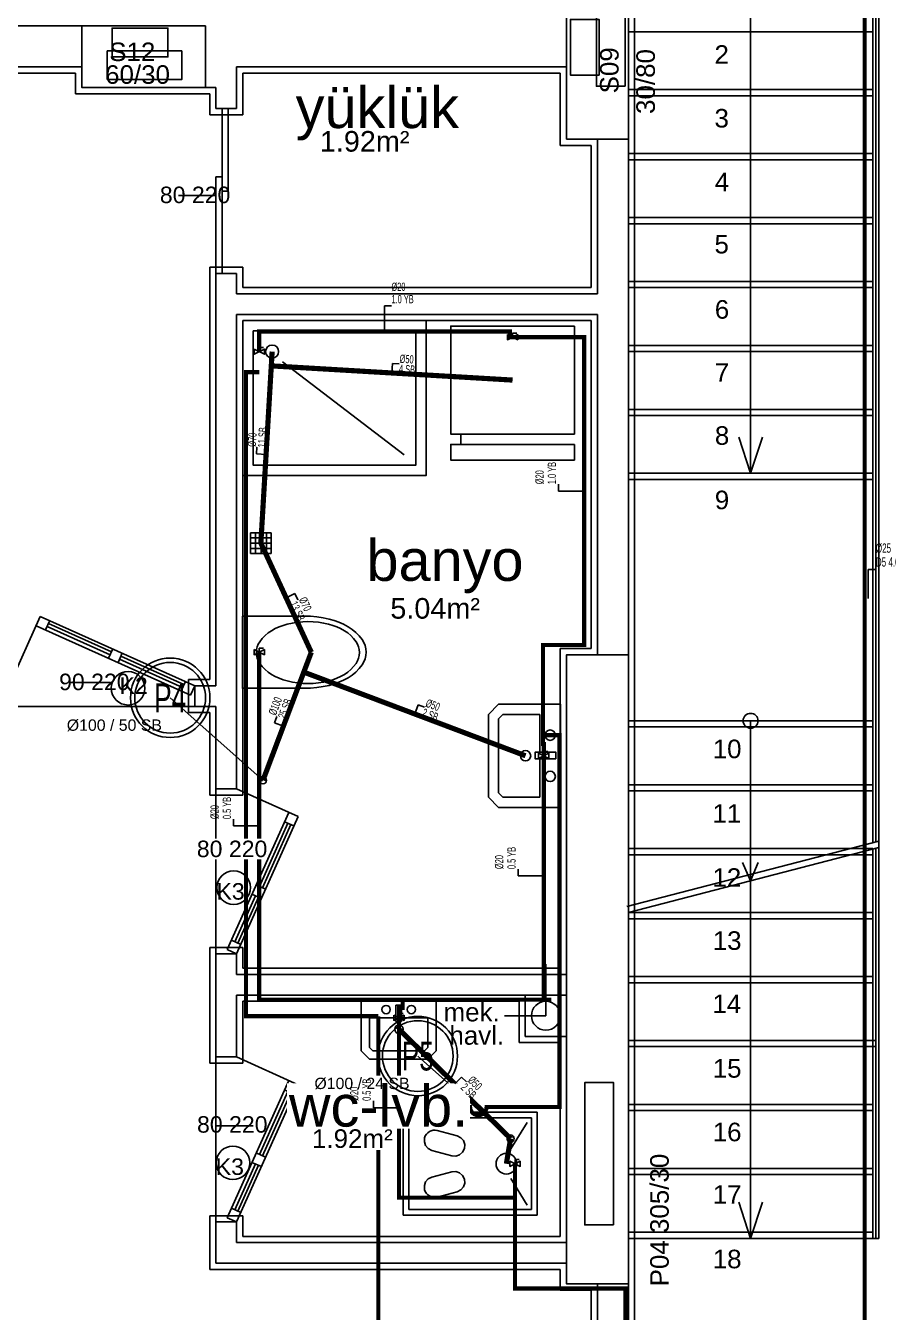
# Model space of a CAD drawing. Header units: centimetres. Extents: x -13133 to 30552, y -2 to 4552.
# Drawn here: x 10798 to 11216, y 1120 to 1744 of the extents above; entities that cross this region are included whole.
import ezdxf
from ezdxf.enums import TextEntityAlignment as Align

# ---------------------------------------------------------------- set-up
doc = ezdxf.new("R2010")
doc.units = ezdxf.units.CM
for name, pattern in [('BASMA HATTI', [31, 25, -6]), ('DASHED', [18, 12, -6]), ('PISSU HATTI', [26, 20, -6])]:
    doc.linetypes.add(name, pattern=pattern)
for name, color, linetype in [('MTY-PISSU-CAP', 211, 'CONTINUOUS'), ('MTY-PISSU-KOLON', 211, 'DASHED'), ('MTY-TEMIZSU-CAP', 101, 'CONTINUOUS'), ('MTY-VANA', 1, 'CONTINUOUS'), ('MTY-YUK-BIRIMI', 7, 'CONTINUOUS'), ('ROTAS-MIMARI', 8, 'CONTINUOUS'), ('ROTAS-MIMARI-KOLON', 8, 'CONTINUOUS'), ('ROTAS-MIMARI-YAZI', 8, 'CONTINUOUS'), ('ROTAS-PISSU-BORU-TAVANDAN', 6, 'PISSU HATTI'), ('ROTAS-PISSU-CAP', 211, 'CONTINUOUS'), ('ROTAS-PISSU-KOLONNO', 211, 'CONTINUOUS'), ('ROTAS-SICAKSU-BORU', 1, 'BASMA HATTI'), ('ROTAS-SOGUKSU-BORU', 5, 'CONTINUOUS'), ('ROTAS-TEFRIS', 15, 'CONTINUOUS')]:
    doc.layers.add(name, color=color, linetype=linetype)
doc.styles.add('ANOTATIVO', font='arial.ttf')
doc.styles.add('MTY_CAP', font='wturkce.SHX', dxfattribs={"width": 0.65, "height": 20})
doc.styles.add('MTYCAPLT', font='arial.ttf', dxfattribs={"width": 0.65, "height": 1})
doc.styles.add('ROTAS', font='arial.ttf')

# ---------------------------------------------------------------- blocks, each defined once
blk = doc.blocks.new('MTY-PIS SU CAP SB')
at = {"layer": 'MTY-PISSU-CAP'}
for p, q in [((0.83, 1.17), (0, 1.17)), ((0, 1.17), (0, 0))]:
    blk.add_line(p, q, dxfattribs=at)
at = {"layer": 'MTY-PISSU-CAP', "style": 'MTY_CAP', "width": 0.65}
blk.add_attdef('PSCP_001', (0.83, 1.29), '', height=1, dxfattribs=at)
at = {"layer": 'MTY-YUK-BIRIMI', "color": 211, "style": 'MTY_CAP', "width": 0.65}
blk.add_attdef('PS_001', (0.83, 0.07), '', height=1, dxfattribs=at)
blk = doc.blocks.new('MTY-PIS SU KOLON')
at = {"layer": 'MTY-PISSU-KOLON', "linetype": 'Continuous', "lineweight": -3}
blk.add_hatch(color=256, dxfattribs=at).paths.add_polyline_path([(-2.7, -0.1, 0.848135), (0, -0.1, -0.848135), (2.7, -0.1, 0.414214), (0, 2.6, 0.414214)])
blk.add_circle((0, 0), 3.5, dxfattribs=at)
blk = doc.blocks.new('MTY-KOLON NO PIS SU')
at = {"color": 6, "linetype": 'Continuous', "ltscale": 100}
blk.add_circle((0, 0), 27.5, dxfattribs=at)
at = {"color": 7, "linetype": 'Continuous', "ltscale": 100}
blk.add_circle((0, 0), 24.5, dxfattribs=at)
at = {"style": 'ANOTATIVO', "width": 0.65}
blk.add_attdef('K', text='', height=20, dxfattribs=at).set_placement((0, 0), align=Align.MIDDLE_CENTER)
blk = doc.blocks.new('MTY-KURESEL VANA')
at = {"layer": 'MTY-VANA'}
for p, q in [((0, 0), (0, 8)), ((0, 8), (8, 8))]:
    blk.add_line(p, q, dxfattribs=at)
blk.add_lwpolyline([(-10, 5), (-10, -5), (10, 5), (10, -5), (-10, 5)], dxfattribs=at)
at = {"layer": 'MTY-VANA', "style": 'MTYCAPLT', "width": 0.65}
blk.add_attdef('CAP', text='', height=10, dxfattribs=at).set_placement((-1.1, 0), align=Align.CENTER)
blk = doc.blocks.new('MTY-TEMIZ SU CAP MB')
at = {"layer": 'MTY-TEMIZSU-CAP'}
for p, q in [((0.83, 3.1), (0, 3.1)), ((0, 3.1), (0, 0))]:
    blk.add_line(p, q, dxfattribs=at)
at = {"layer": 'MTY-TEMIZSU-CAP', "style": 'MTY_CAP', "width": 0.65}
for tag, p in [('SOCP_001', (0.83, 4.92)), ('SCCP_001', (0.83, 1.92))]:
    blk.add_attdef(tag, p, '', height=1, dxfattribs=at)
at = {"layer": 'MTY-YUK-BIRIMI', "color": 101, "style": 'MTY_CAP', "width": 0.65}
for tag, p in [('SO_001', (0.83, 3.42)), ('SC_001', (0.83, 0.42))]:
    blk.add_attdef(tag, p, '', height=1, dxfattribs=at)

msp = doc.modelspace()

# ---------------------------------------------------------------- linework, layer by layer
at = {"layer": 'ROTAS-MIMARI'}
for p, q in [((11149.66, 1774.24), (11149.66, 1527.24)), ((11208.91, 1774.24), (11208.91, 1348.07)), ((11210.41, 1774.24), (11210.41, 1348.46)), ((11211.91, 1774.24), (11211.91, 1345.75)), ((11093.41, 1689.24), (11093.41, 1769.24)), ((10680.41, 1744.24), (10825.41, 1744.24)), ((11090.41, 1741.24), (11208.91, 1741.24)), ((10430.41, 1724.24), (10825.41, 1724.24)), ((10900.41, 1724.24), (11060.41, 1724.24)), ((10900.41, 1724.24), (10900.41, 1704.1)), ((10433.41, 1721.24), (10822.41, 1721.24)), ((10822.41, 1721.24), (10822.41, 1711.24)), ((10903.41, 1721.24), (11057.41, 1721.24)), ((10903.41, 1721.24), (10903.41, 1701.1)), ((11057.41, 1721.24), (11057.41, 1686.24)), ((10822.41, 1711.24), (10878.41, 1711.24)), ((10878.41, 1711.24), (10887.41, 1711.24)), ((10885.41, 1714.24), (10890.41, 1714.24)), ((10887.41, 1701.1), (10887.41, 1711.24)), ((10890.41, 1714.24), (10890.41, 1704.1)), ((11090.41, 1713.24), (11208.91, 1713.24)), ((11090.41, 1710.24), (11208.91, 1710.24)), ((10900.41, 1704.1), (10890.41, 1704.1)), ((10893.41, 1663.95), (10893.41, 1703.95)), ((10896.41, 1703.95), (10896.41, 1663.95)), ((10903.41, 1701.1), (10887.41, 1701.1)), ((11057.41, 1686.24), (11072.41, 1686.24)), ((11072.41, 1686.24), (11072.41, 1617.24)), ((11075.41, 1689.24), (11075.41, 1614.24)), ((11090.41, 1689.24), (11090.41, 1439.24)), ((11093.41, 1474.24), (11093.41, 1689.24)), ((11090.41, 1682.24), (11208.91, 1682.24)), ((11090.41, 1679.24), (11208.91, 1679.24)), ((10890.41, 1624.1), (10890.41, 1670.92)), ((10890.41, 1670.92), (10893.41, 1670.92)), ((10893.41, 1670.92), (10893.41, 1624.1)), ((10890.41, 1661.94), (10872.3, 1661.94)), ((10896.41, 1663.95), (10893.41, 1663.95)), ((11090.41, 1651.24), (11208.91, 1651.24)), ((11090.41, 1648.24), (11208.91, 1648.24)), ((10887.41, 1427.24), (10887.41, 1627.1)), ((10887.41, 1627.1), (10903.41, 1627.1)), ((10890.41, 1624.1), (10890.41, 1424.24)), ((10900.41, 1624.1), (10890.41, 1624.1)), ((10893.41, 1624.1), (10890.41, 1624.1)), ((10900.41, 1624.1), (10900.41, 1614.24)), ((10903.41, 1627.1), (10903.41, 1617.24)), ((10903.41, 1617.24), (11072.41, 1617.24)), ((11090.41, 1620.24), (11208.91, 1620.24)), ((11090.41, 1617.24), (11208.91, 1617.24)), ((11075.41, 1614.24), (10900.41, 1614.24)), ((11075.41, 1604.24), (10900.41, 1604.24)), ((10900.41, 1604.24), (10900.41, 1374.24)), ((11075.41, 1604.24), (11075.41, 1439.24)), ((11072.41, 1601.24), (10903.41, 1601.24)), ((10903.41, 1601.24), (10903.41, 1371.24)), ((10992.41, 1531.24), (10992.41, 1601.24)), ((11072.41, 1601.24), (11072.41, 1442.24)), ((11090.41, 1589.24), (11208.91, 1589.24)), ((11090.41, 1586.24), (11208.91, 1586.24)), ((11090.41, 1558.24), (11208.91, 1558.24)), ((11090.41, 1555.24), (11208.91, 1555.24)), ((11149.66, 1527.24), (11143.93, 1544.76)), ((11149.66, 1527.24), (11155.39, 1544.76)), ((11090.41, 1527.24), (11208.91, 1527.24)), ((11090.41, 1524.24), (11208.91, 1524.24)), ((10917.21, 1498.38), (10907.21, 1498.38)), ((10907.21, 1498.38), (10907.21, 1488.38)), ((10909.68, 1498.38), (10909.68, 1488.38)), ((10912.3, 1498.38), (10912.3, 1488.38)), ((10914.91, 1498.38), (10914.91, 1488.38)), ((10917.21, 1488.38), (10917.21, 1498.38)), ((10907.21, 1495.91), (10917.21, 1495.91)), ((10907.21, 1493.38), (10917.21, 1493.38)), ((10907.21, 1490.85), (10917.21, 1490.85)), ((10907.21, 1488.38), (10917.21, 1488.38)), ((11093.41, 1414.24), (11093.41, 1474.24)), ((10790.16, 1424.24), (10805.28, 1457.88)), ((10880.16, 1424.24), (10805.28, 1457.88)), ((10807.79, 1451.27), (10809.84, 1455.83)), ((10839.78, 1440.6), (10809.18, 1454.35)), ((10933.29, 1457.98), (10903.36, 1457.98)), ((10903.36, 1457.98), (10903.36, 1422.94)), ((10878.12, 1419.68), (10803.23, 1453.32)), ((10839.13, 1439.16), (10808.53, 1452.91)), ((10840.44, 1442.08), (10838.39, 1437.52)), ((11057.41, 1442.24), (11057.41, 1287.24)), ((11072.41, 1442.24), (11057.41, 1442.24)), ((10845, 1440.03), (10842.95, 1435.47)), ((10874.29, 1423.36), (10843.69, 1437.11)), ((10874.94, 1424.8), (10844.34, 1438.55)), ((10819.91, 1425.87), (10839.24, 1425.87)), ((10875.6, 1426.29), (10873.55, 1421.72)), ((10887.41, 1427.24), (10877.16, 1427.24)), ((10877.16, 1427.24), (10877.16, 1411.24)), ((10880.16, 1424.24), (10878.12, 1419.68)), ((10880.16, 1424.24), (10890.41, 1424.24)), ((10880.16, 1414.24), (10880.16, 1424.24)), ((10933.29, 1422.98), (10903.4, 1422.98)), ((10880.16, 1414.24), (10790.16, 1414.24)), ((10877.16, 1411.24), (10887.41, 1411.24)), ((10880.16, 1414.24), (10890.41, 1414.24)), ((10887.41, 1371.24), (10887.41, 1411.24)), ((10890.41, 1414.24), (10890.41, 1374.24)), ((11093.41, 1189.24), (11093.41, 1414.24)), ((11090.41, 1407.24), (11208.91, 1407.24)), ((11090.41, 1404.24), (11208.91, 1404.24)), ((11149.66, 1407.24), (11149.66, 1329.6)), ((10900.41, 1374.24), (10890.41, 1374.24)), ((10890.41, 1294.24), (10890.41, 1374.24)), ((10900.41, 1374.24), (10930.32, 1360.8)), ((11090.41, 1376.24), (11208.91, 1376.24)), ((11090.41, 1373.24), (11208.91, 1373.24)), ((10903.41, 1371.24), (10887.41, 1371.24)), ((10895.85, 1296.29), (10925.76, 1362.85)), ((10900.41, 1294.24), (10930.32, 1360.8)), ((10911.6, 1326.95), (10925.35, 1357.55)), ((10913.04, 1326.3), (10926.79, 1356.9)), ((10923.71, 1358.29), (10928.27, 1356.24)), ((11089.66, 1317.14), (11211.91, 1348.85)), ((10908.52, 1345.49), (10890.41, 1345.49)), ((11090.41, 1314.24), (11211.91, 1345.75)), ((11090.41, 1345.24), (11208.91, 1345.24)), ((11090.41, 1342.24), (11208.91, 1342.24)), ((11208.91, 1345.24), (11208.91, 1156.24)), ((11210.41, 1345.36), (11210.41, 1156.24)), ((11211.91, 1345.75), (11211.91, 1156.24)), ((11149.66, 1329.6), (11145.8, 1338.51)), ((11149.66, 1329.6), (11153.31, 1338.57)), ((11149.66, 1329.6), (11149.66, 1156.24)), ((10912.47, 1321.08), (10907.91, 1323.13)), ((10914.52, 1325.64), (10909.96, 1327.69)), ((10899.54, 1300.11), (10909.55, 1322.39)), ((10900.98, 1299.46), (10910.99, 1321.74)), ((11090.41, 1314.24), (11208.91, 1314.24)), ((11090.41, 1311.24), (11208.91, 1311.24)), ((10902.46, 1298.8), (10897.9, 1300.85)), ((10887.41, 1241.24), (10887.41, 1297.24)), ((10887.41, 1297.24), (10903.41, 1297.24)), ((10890.41, 1294.24), (10890.41, 1244.24)), ((10900.41, 1294.24), (10890.41, 1294.24)), ((10900.41, 1294.24), (10895.85, 1296.29)), ((10900.41, 1294.24), (10900.41, 1284.24)), ((10903.41, 1297.24), (10903.41, 1287.24)), ((10903.41, 1287.24), (11057.41, 1287.24)), ((11050.41, 1264.24), (11050.41, 1289.24)), ((11060.41, 1284.24), (10900.41, 1284.24)), ((11090.41, 1283.24), (11208.91, 1283.24)), ((11090.41, 1280.24), (11208.91, 1280.24)), ((11060.41, 1274.24), (10900.41, 1274.24)), ((10900.41, 1274.24), (10900.41, 1244.24)), ((11040.41, 1274.24), (11060.41, 1274.24)), ((11040.41, 1254.24), (11040.41, 1274.24)), ((11060.41, 1274.24), (11060.41, 1254.24)), ((11037.41, 1271.24), (10903.41, 1271.24)), ((10903.41, 1271.24), (10903.41, 1241.24)), ((10960.92, 1271.24), (10997.19, 1271.24)), ((10960.92, 1247.24), (10960.92, 1271.24)), ((10977.72, 1261.41), (10977.72, 1269.41)), ((10977.72, 1269.41), (10980.39, 1269.41)), ((10980.39, 1269.41), (10980.39, 1261.41)), ((10997.19, 1271.24), (10997.19, 1247.24)), ((11037.41, 1271.24), (11037.41, 1251.24)), ((10977.72, 1263.24), (10964.92, 1263.24)), ((10964.92, 1248.89), (10964.92, 1263.24)), ((10980.39, 1261.41), (10977.72, 1261.41)), ((10993.19, 1263.24), (10980.39, 1263.24)), ((10993.19, 1263.24), (10993.19, 1248.89)), ((11030.41, 1264.24), (11050.41, 1264.24)), ((11060.41, 1254.24), (11040.41, 1254.24)), ((10966.58, 1247.24), (10964.92, 1248.89)), ((10993.19, 1248.89), (10991.53, 1247.24)), ((11057.41, 1251.24), (11037.41, 1251.24)), ((11057.41, 1251.24), (11057.41, 1212.24)), ((11090.41, 1252.24), (11210.41, 1252.24)), ((11090.41, 1249.24), (11210.41, 1249.24)), ((10900.41, 1244.24), (10890.41, 1244.24)), ((10890.41, 1164.24), (10890.41, 1244.24)), ((10900.41, 1244.24), (10930.32, 1230.8)), ((10964.92, 1243.24), (10960.92, 1247.24)), ((10993.19, 1243.24), (10964.92, 1243.24)), ((10991.53, 1247.24), (10966.58, 1247.24)), ((10997.19, 1247.24), (10993.19, 1243.24)), ((10903.41, 1241.24), (10887.41, 1241.24)), ((10895.85, 1166.29), (10925.76, 1232.85)), ((10900.41, 1164.24), (10930.32, 1230.8)), ((10911.6, 1196.95), (10925.35, 1227.55)), ((10913.04, 1196.3), (10926.79, 1226.9)), ((10923.71, 1228.29), (10928.27, 1226.24)), ((10981.26, 1217.46), (10981.26, 1167.46)), ((11046.26, 1217.46), (10981.26, 1217.46)), ((11046.26, 1167.46), (11046.26, 1217.46)), ((11090.41, 1221.24), (11208.91, 1221.24)), ((11090.41, 1218.24), (11208.91, 1218.24)), ((10908.54, 1210.86), (10890.43, 1210.86)), ((10984.04, 1214.68), (10984.04, 1170.24)), ((11043.48, 1214.68), (10984.04, 1214.68)), ((11041.26, 1212.46), (11033.49, 1199.71)), ((11043.48, 1170.24), (11043.48, 1214.68)), ((11057.41, 1212.24), (11057.41, 1157.26)), ((11007.38, 1205.99), (10997.72, 1208.58)), ((10914.52, 1195.64), (10909.96, 1197.69)), ((10995.14, 1198.92), (11004.8, 1196.34)), ((10899.54, 1170.11), (10909.55, 1192.39)), ((10900.98, 1169.46), (10910.99, 1191.74)), ((10912.47, 1191.08), (10907.91, 1193.13)), ((10995.14, 1185.99), (11004.8, 1188.58)), ((11041.26, 1172.46), (11033.49, 1185.28)), ((11090.41, 1190.24), (11208.91, 1190.24)), ((11090.41, 1187.24), (11208.91, 1187.24)), ((11093.41, 1134.24), (11093.41, 1189.24)), ((11007.38, 1178.92), (10997.72, 1176.34)), ((11149.66, 1156.24), (11143.93, 1173.76)), ((11149.66, 1156.24), (11155.39, 1173.76)), ((10887.41, 1141.24), (10887.41, 1167.24)), ((10887.41, 1167.24), (10903.41, 1167.24)), ((10902.46, 1168.8), (10897.9, 1170.85)), ((10903.41, 1167.24), (10903.41, 1157.24)), ((10981.26, 1167.46), (11046.26, 1167.46)), ((10984.04, 1170.24), (11043.48, 1170.24)), ((10890.41, 1164.24), (10890.41, 1144.24)), ((10900.41, 1164.24), (10890.41, 1164.24)), ((10900.41, 1164.24), (10895.85, 1166.29)), ((10900.41, 1164.24), (10900.41, 1154.24)), ((11060.41, 1154.26), (10900.41, 1154.26)), ((10903.41, 1157.26), (11057.41, 1157.26)), ((11090.41, 1159.24), (11208.91, 1159.24)), ((11090.41, 1156.24), (11210.41, 1156.24)), ((11208.91, 1156.24), (11211.91, 1156.24)), ((11060.41, 1144.26), (10890.41, 1144.26)), ((11057.41, 1141.26), (10887.41, 1141.26)), ((11057.41, 1141.26), (11057.41, 1131.24)), ((11057.41, 1131.24), (11072.41, 1131.24)), ((11072.41, 1131.24), (11072.41, 1101.24)), ((11075.41, 1134.24), (11075.41, 1104.24)), ((11090.41, 1134.24), (11090.41, 1104.24)), ((11093.41, 1101.24), (11093.41, 1134.24))]:
    msp.add_line(p, q, dxfattribs=at)
for points in [[(11060.41, 1689.24), (11060.41, 1769.24)], [(11090.41, 1769.24), (11090.41, 1689.24)], [(10825.41, 1714.24), (10825.41, 1744.24)], [(10825.41, 1744.24), (10885.41, 1744.24)], [(10885.41, 1744.24), (10885.41, 1714.24)], [(10885.41, 1714.24), (10825.41, 1714.24)], [(11090.41, 1689.24), (11060.41, 1689.24)], [(10903.41, 1601.24), (10992.41, 1601.24), (10992.41, 1526.24), (10903.41, 1526.24), (10903.41, 1601.24)], [(11064.25, 1598.61), (11004.25, 1598.61), (11004.25, 1546.26), (11064.25, 1546.26), (11064.25, 1598.61)], [(10908.41, 1596.24), (10987.41, 1596.24), (10987.41, 1531.24), (10908.41, 1531.24), (10908.41, 1596.24)], [(10981.68, 1536.24), (10922.68, 1581.24)], [(11064.25, 1541.26), (11004.25, 1541.26), (11004.25, 1533.61), (11064.25, 1533.61), (11064.25, 1541.26)], [(11009.25, 1546.26), (11009.25, 1541.26)], [(10925.03, 1454.09), (10923.03, 1453.51), (10921.08, 1452.79), (10919.19, 1451.92), (10917.37, 1450.92)], [(10935.05, 1455.31), (10932.52, 1455.24), (10930, 1455.01), (10927.5, 1454.62), (10925.03, 1454.09)], [(10945.33, 1456.54), (10942.35, 1457.17), (10939.35, 1457.62), (10936.33, 1457.89), (10933.29, 1457.98)], [(10945.06, 1454.09), (10942.59, 1454.62), (10940.09, 1455.01), (10937.58, 1455.24), (10935.05, 1455.31)], [(10952.72, 1450.92), (10950.9, 1451.92), (10949.01, 1452.79), (10947.06, 1453.51), (10945.06, 1454.09)], [(10954.5, 1452.85), (10952.31, 1454.02), (10950.05, 1455.03), (10947.72, 1455.87), (10945.33, 1456.54)], [(10917.37, 1450.92), (10915.74, 1449.82), (10914.25, 1448.56), (10912.89, 1447.15), (10911.69, 1445.59)], [(10958.4, 1445.59), (10957.2, 1447.15), (10955.85, 1448.56), (10954.35, 1449.82), (10952.72, 1450.92)], [(10961.33, 1446.6), (10959.88, 1448.43), (10958.25, 1450.09), (10956.45, 1451.57), (10954.5, 1452.85)], [(10911.69, 1445.59), (10910.98, 1444.38), (10910.47, 1443.08), (10910.15, 1441.72), (10910.05, 1440.31)], [(10960.05, 1440.31), (10959.94, 1441.72), (10959.63, 1443.08), (10959.11, 1444.38), (10958.4, 1445.59)], [(10963.29, 1440.48), (10963.16, 1442.11), (10962.79, 1443.69), (10962.18, 1445.2), (10961.33, 1446.6)], [(10910.05, 1440.31), (10910.15, 1438.91), (10910.47, 1437.55), (10910.98, 1436.25), (10911.69, 1435.03)], [(10911.69, 1435.03), (10912.89, 1433.48), (10914.25, 1432.07), (10915.74, 1430.8), (10917.37, 1429.71)], [(10952.72, 1429.71), (10954.35, 1430.8), (10955.85, 1432.07), (10957.2, 1433.48), (10958.4, 1435.03)], [(10958.4, 1435.03), (10959.11, 1436.25), (10959.63, 1437.55), (10959.94, 1438.91), (10960.05, 1440.31)], [(10961.33, 1434.35), (10962.18, 1435.76), (10962.79, 1437.26), (10963.16, 1438.85), (10963.29, 1440.48)], [(11090.41, 1439.24), (11060.41, 1439.24)], [(11060.41, 1134.24), (11060.41, 1439.24)], [(11090.41, 1134.24), (11090.41, 1439.24)], [(10917.37, 1429.71), (10919.19, 1428.7), (10921.08, 1427.84), (10923.03, 1427.12), (10925.03, 1426.54)], [(10945.06, 1426.54), (10947.06, 1427.12), (10949.01, 1427.84), (10950.9, 1428.7), (10952.72, 1429.71)], [(10954.5, 1428.1), (10956.45, 1429.39), (10958.25, 1430.86), (10959.88, 1432.52), (10961.33, 1434.35)], [(10925.03, 1426.54), (10927.5, 1426), (10930, 1425.62), (10932.52, 1425.39), (10935.05, 1425.31)], [(10933.29, 1422.98), (10936.33, 1423.07), (10939.35, 1423.34), (10942.35, 1423.79), (10945.33, 1424.41)], [(10935.05, 1425.31), (10937.58, 1425.39), (10940.09, 1425.62), (10942.59, 1426), (10945.06, 1426.54)], [(10945.33, 1424.41), (10947.72, 1425.08), (10950.05, 1425.92), (10952.31, 1426.93), (10954.5, 1428.1)], [(11057.51, 1415.27), (11057.51, 1365.27), (11027.51, 1365.27), (11022.51, 1370.27), (11022.51, 1410.27), (11027.51, 1415.27), (11057.51, 1415.27)], [(11047.51, 1370.27), (11029.58, 1370.27), (11027.51, 1372.35), (11027.51, 1408.2), (11029.58, 1410.27), (11047.51, 1410.27)], [(11047.51, 1392.08), (11047.51, 1410.27)], [(11055.22, 1388.73), (11045.22, 1388.73), (11045.22, 1392.08), (11055.22, 1392.08), (11055.22, 1388.73)], [(11047.51, 1370.27), (11047.51, 1388.73)], [(10991.6, 1205.05), (10991.48, 1203.07), (10992.1, 1201.25), (10993.36, 1199.81), (10995.14, 1198.92)], [(10997.72, 1208.58), (10996.75, 1208.74), (10995.78, 1208.71), (10994.83, 1208.49), (10993.93, 1208.08), (10993.13, 1207.51), (10992.46, 1206.8), (10991.95, 1205.97), (10991.6, 1205.05)], [(11004.8, 1196.34), (11006.78, 1196.21), (11008.59, 1196.83), (11010.04, 1198.09), (11010.92, 1199.87), (11011.04, 1201.85), (11010.42, 1203.67), (11009.16, 1205.11), (11007.38, 1205.99)], [(10995.14, 1185.99), (10993.36, 1185.11), (10992.1, 1183.67), (10991.48, 1181.85), (10991.6, 1179.87)], [(11007.38, 1178.92), (11009.16, 1179.81), (11010.42, 1181.25), (11011.04, 1183.07), (11010.92, 1185.05), (11010.04, 1186.83), (11008.59, 1188.08), (11006.78, 1188.71), (11004.8, 1188.58)], [(10991.6, 1179.87), (10991.95, 1178.95), (10992.46, 1178.12), (10993.13, 1177.41), (10993.93, 1176.83), (10994.83, 1176.43), (10995.78, 1176.21), (10996.75, 1176.18), (10997.72, 1176.34)], [(11090.41, 1134.24), (11060.41, 1134.24)]]:
    msp.add_lwpolyline(points, dxfattribs=at)
for centre, radius in [((10917.68, 1586.24), 3.16), ((10847.84, 1423.03), 8.14), ((11149.66, 1407.24), 3.6), ((11052.51, 1400.27), 2.52), ((11040.55, 1390.27), 2.52), ((11052.51, 1380.27), 2.52), ((10899.01, 1326.36), 8.14), ((10972.92, 1267.24), 2.02), ((10985.19, 1267.24), 2.02), ((11050.41, 1264.24), 7), ((10979.16, 1257.67), 2.02), ((10898.67, 1192.9), 8.14), ((11031.26, 1192.46), 5)]:
    msp.add_circle(centre, radius, dxfattribs=at)
at = {"layer": 'ROTAS-MIMARI-KOLON'}
for points in [[(11090.41, 1769.24), (11060.41, 1769.24), (11060.41, 1689.24), (11090.41, 1689.24), (11090.41, 1769.24)], [(11076.23, 1720.27), (11076.23, 1747.3), (11062.27, 1747.3), (11062.27, 1720.27), (11076.23, 1720.27)], [(11088.89, 1714.86), (11088.89, 1750.98), (11074.92, 1750.98), (11074.92, 1714.86), (11088.89, 1714.86)], [(10885.41, 1744.24), (10825.41, 1744.24), (10825.41, 1714.24), (10885.41, 1714.24), (10885.41, 1744.24)], [(10840.11, 1729.11), (10867.13, 1729.11), (10867.13, 1743.07), (10840.11, 1743.07), (10840.11, 1729.11)], [(10837.71, 1718.09), (10873.83, 1718.09), (10873.83, 1732.06), (10837.71, 1732.06), (10837.71, 1718.09)], [(11090.41, 1439.24), (11060.41, 1439.24), (11060.41, 1134.24), (11090.41, 1134.24), (11090.41, 1439.24)], [(11083.22, 1162.84), (11083.22, 1231.81), (11069.25, 1231.81), (11069.25, 1162.84), (11083.22, 1162.84)]]:
    msp.add_lwpolyline(points, dxfattribs=at)
at = {"layer": 'ROTAS-PISSU-BORU-TAVANDAN', "const_width": 2.5}
for points in [[(10917.68, 1586.24), (10917.27, 1579.32)], [(10917.27, 1579.32), (10912.21, 1493.38)], [(11034.25, 1572.43), (10917.27, 1579.32)], [(10912.21, 1493.38), (10936.67, 1440.48)], [(10936.67, 1440.48), (10933.03, 1430.84)], [(10933.03, 1430.84), (10913.24, 1378.39)], [(11040.55, 1390.27), (10933.03, 1430.84)], [(10979.16, 1257.67), (11033.31, 1204.68)], [(11031.26, 1192.46), (11033.31, 1204.68)]]:
    msp.add_lwpolyline(points, dxfattribs=at)
at = {"layer": 'ROTAS-PISSU-KOLONNO'}
for p, q in [((10913.24, 1378.39), (10868.24, 1418.39)), ((11033.31, 1204.68), (10988.31, 1244.68))]:
    msp.add_line(p, q, dxfattribs=at)
at = {"layer": 'ROTAS-SICAKSU-BORU', "const_width": 2}
for points in [[(10911.41, 1576.24), (10905, 1576.24), (10905, 1264), (10969.16, 1264)], [(11049.41, 1400.27), (11057, 1400.27), (11057, 1220), (11021.65, 1220), (11021.52, 1218.96), (11021.12, 1218), (11020.48, 1217.17), (11019.65, 1216.54), (11018.69, 1216.14), (11017.65, 1216), (11016.62, 1216.14), (11015.65, 1216.54), (11014.82, 1217.17), (11014.19, 1218), (11013.79, 1218.96), (11013.65, 1220), (10983.16, 1220), (10983.03, 1218.96), (10982.63, 1218), (10981.99, 1217.17), (10981.16, 1216.54), (10980.2, 1216.14), (10979.16, 1216), (10978.13, 1216.14), (10977.16, 1216.54), (10976.33, 1217.17), (10975.7, 1218), (10975.3, 1218.96), (10975.16, 1220), (10969.16, 1220)], [(10969.16, 1263.24), (10969.16, 1264), (10969.16, 952), (11129, 952), (11129, 696), (11153, 696), (11153, 695.15), (11156.31, 695.15)]]:
    msp.add_lwpolyline(points, dxfattribs=at)
at = {"layer": 'ROTAS-SOGUKSU-BORU', "const_width": 2}
for points in [[(11207.93, 1009.24), (11207.93, 1008), (11205, 1008), (11205, 1908), (11205.36, 1908), (11205.36, 1911.95)], [(10911.41, 1586.24), (10911.41, 1596), (11033, 1596), (11033, 1593.24), (11034.25, 1593.24)], [(11034.25, 1593.24), (11069, 1593.24), (11069, 1444), (11049, 1444), (11049, 1396), (11049.41, 1396), (11049.41, 1392)], [(10911.41, 1440.48), (10911.41, 1272), (10981, 1272)], [(11049.41, 1390.27), (11049.41, 1392), (11049.41, 1272), (11053, 1272), (10981, 1272), (10981, 1268), (10979.16, 1268), (10979.16, 1263.24)], [(10979.16, 1263.24), (10979.16, 1176), (11035.48, 1176)], [(11035.48, 1192.46), (11035.48, 1132), (11089, 1132), (11089, 1044), (11105, 1044), (11105, 1042.13), (11109.96, 1042.13)]]:
    msp.add_lwpolyline(points, dxfattribs=at)

# ---------------------------------------------------------------- block references
at = {"layer": 'ROTAS-PISSU-KOLONNO'}
ref = msp.add_blockref('MTY-KOLON NO PIS SU', (10868.24, 1418.39), dxfattribs=dict(at, xscale=0.7, yscale=0.7))
ref.add_attrib('K', 'P4', dxfattribs={"height": 14, "style": 'ANOTATIVO', "width": 0.65}).set_placement((10868.24, 1418.39), align=Align.MIDDLE_CENTER)
at = {"layer": 'ROTAS-TEFRIS'}
ref = msp.add_blockref('MTY-TEMIZ SU CAP MB', (10972.21, 1596), dxfattribs=dict(at, xscale=4, yscale=4))
ref.add_attrib('SO_001', '1.0 YB', (10975.54, 1609.67), dxfattribs={"color": 101, "height": 4, "style": 'MTY_CAP', "width": 0.65})
ref.add_attrib('SOCP_001', 'Ø20', (10975.54, 1615.67), dxfattribs={"height": 4, "style": 'MTY_CAP', "width": 0.65})
for name, p, xscale, yscale in [('MTY-KURESEL VANA', (11034.25, 1593.24), 0.25, 0.25), ('MTY-KURESEL VANA', (10911.41, 1586.24), 0.25, 0.25), ('MTY-KURESEL VANA', (10911.41, 1440.48), 0.25, 0.25), ('MTY-KURESEL VANA', (11049.41, 1390.27), 0.25, 0.25), ('MTY-PIS SU KOLON', (10913.24, 1378.39), 0.5, 0.5), ('MTY-KURESEL VANA', (10979.16, 1263.24), 0.25, 0.25), ('MTY-PIS SU KOLON', (11033.31, 1204.68), 0.5, 0.5), ('MTY-KURESEL VANA', (11035.48, 1192.46), 0.25, 0.25)]:
    msp.add_blockref(name, p, dxfattribs=dict(at, xscale=xscale, yscale=yscale))
ref = msp.add_blockref('MTY-PIS SU CAP SB', (10975.76, 1575.87), dxfattribs=dict(at, xscale=4, yscale=4, rotation=-3.367263920942065))
ref.add_attrib('PSCP_001', 'Ø50', (10979.39, 1580.83), dxfattribs={"height": 4, "rotation": 356.63274, "style": 'MTY_CAP', "width": 0.65})
ref.add_attrib('PS_001', '4 SB', (10979.1, 1575.94), dxfattribs={"color": 211, "height": 4, "rotation": 356.63274, "style": 'MTY_CAP', "width": 0.65})
ref = msp.add_blockref('MTY-PIS SU CAP SB', (10914.74, 1536.35), dxfattribs=dict(at, xscale=4, yscale=4, rotation=86.63273607904428))
ref.add_attrib('PSCP_001', 'Ø70', (10909.79, 1539.98), dxfattribs={"height": 4, "rotation": 86.63274, "style": 'MTY_CAP', "width": 0.65})
ref.add_attrib('PS_001', '11 SB', (10914.68, 1539.69), dxfattribs={"color": 211, "height": 4, "rotation": 86.63274, "style": 'MTY_CAP', "width": 0.65})
ref = msp.add_blockref('MTY-TEMIZ SU CAP MB', (11069, 1518.62), dxfattribs=dict(at, xscale=4, yscale=4, rotation=90))
ref.add_attrib('SO_001', '1.0 YB', (11055.33, 1521.95), dxfattribs={"color": 101, "height": 4, "rotation": 90, "style": 'MTY_CAP', "width": 0.65})
ref.add_attrib('SOCP_001', 'Ø20', (11049.33, 1521.95), dxfattribs={"height": 4, "rotation": 90, "style": 'MTY_CAP', "width": 0.65})
ref = msp.add_blockref('MTY-TEMIZ SU CAP MB', (11206.65, 1466.59), dxfattribs=dict(at, xscale=4.5, yscale=4.5))
ref.add_attrib('SO_001', 'D5 4.0 YB', (11210.4, 1481.97), dxfattribs={"color": 101, "height": 4.5, "style": 'MTY_CAP', "width": 0.65})
ref.add_attrib('SOCP_001', 'Ø25', (11210.4, 1488.72), dxfattribs={"height": 4.5, "style": 'MTY_CAP', "width": 0.65})
ref = msp.add_blockref('MTY-PIS SU CAP SB', (10924.44, 1466.93), dxfattribs=dict(at, xscale=4, yscale=4, rotation=-65.19169890045491))
ref.add_attrib('PSCP_001', 'Ø70', (10930.52, 1466.07), dxfattribs={"height": 4, "rotation": 294.8083, "style": 'MTY_CAP', "width": 0.65})
ref.add_attrib('PS_001', '13 SB', (10926.08, 1464.01), dxfattribs={"color": 211, "height": 4, "rotation": 294.8083, "style": 'MTY_CAP', "width": 0.65})
ref = msp.add_blockref('MTY-PIS SU CAP SB', (10923.14, 1404.62), dxfattribs=dict(at, xscale=4, yscale=4, rotation=69.32721205649852))
ref.add_attrib('PSCP_001', 'Ø100', (10919.49, 1409.56), dxfattribs={"height": 4, "rotation": 69.32721, "style": 'MTY_CAP', "width": 0.65})
ref.add_attrib('PS_001', '25 SB', (10924.07, 1407.83), dxfattribs={"color": 211, "height": 4, "rotation": 69.32721, "style": 'MTY_CAP', "width": 0.65})
ref = msp.add_blockref('MTY-PIS SU CAP SB', (10986.79, 1410.56), dxfattribs=dict(at, xscale=4, yscale=4, rotation=-20.672787943470837))
ref.add_attrib('PSCP_001', 'Ø50', (10991.73, 1414.21), dxfattribs={"height": 4, "rotation": 339.32721, "style": 'MTY_CAP', "width": 0.65})
ref.add_attrib('PS_001', '2 SB', (10990, 1409.63), dxfattribs={"color": 211, "height": 4, "rotation": 339.32721, "style": 'MTY_CAP', "width": 0.65})
ref = msp.add_blockref('MTY-TEMIZ SU CAP MB', (10911.41, 1356.24), dxfattribs=dict(at, xscale=4, yscale=4, rotation=90))
ref.add_attrib('SO_001', '0.5 YB', (10897.75, 1359.57), dxfattribs={"color": 101, "height": 4, "rotation": 90, "style": 'MTY_CAP', "width": 0.65})
ref.add_attrib('SOCP_001', 'Ø20', (10891.75, 1359.57), dxfattribs={"height": 4, "rotation": 90, "style": 'MTY_CAP', "width": 0.65})
ref = msp.add_blockref('MTY-TEMIZ SU CAP MB', (11049.41, 1332), dxfattribs=dict(at, xscale=4, yscale=4, rotation=90))
ref.add_attrib('SO_001', '0.5 YB', (11035.75, 1335.33), dxfattribs={"color": 101, "height": 4, "rotation": 90, "style": 'MTY_CAP', "width": 0.65})
ref.add_attrib('SOCP_001', 'Ø20', (11029.75, 1335.33), dxfattribs={"height": 4, "rotation": 90, "style": 'MTY_CAP', "width": 0.65})

# ---------------------------------------------------------------- texts
at = {"layer": 'ROTAS-MIMARI-YAZI', "style": 'ROTAS'}
for s, height, p in [('S12', 9, (10849.86, 1731.59)), ('2', 9, (11135.66, 1730.28)), ('60/30', 9, (10852.41, 1720.58)), ('yüklük', 20, (10968.67, 1704.63)), ('3', 9, (11135.66, 1699.39)), ('1.92m²', 10, (10962.54, 1688.19)), ('4', 9, (11135.81, 1668.52)), ('80 220', 8, (10880.32, 1662.23)), ('5', 9, (11135.66, 1638.33)), ('6', 9, (11135.81, 1606.7)), ('7', 9, (11135.81, 1576.08)), ('8', 9, (11135.84, 1545.55)), ('9', 9, (11135.81, 1514.31)), ('banyo', 20, (11001.5, 1485.08)), ('5.04m²', 10, (10996.72, 1461.75)), ('90 220', 8, (10831.46, 1426.09)), ('K2', 8, (10850.52, 1424.3)), ('10', 9, (11138.29, 1393.6)), ('11', 9, (11138.13, 1362.28)), ('12', 9, (11138.13, 1331.23)), ('K3', 8, (10897.52, 1324.52)), ('13', 9, (11138.29, 1300.67)), ('14', 9, (11138.13, 1269.99)), ('mek.', 9, (11014.41, 1265.99)), ('havl.', 9, (11016.91, 1254.68)), ('15', 9, (11138.29, 1238.7)), ('80 220', 8, (10898.35, 1211.54)), ('16', 9, (11138.29, 1207.87)), ('K3', 8, (10897.18, 1191.05)), ('17', 9, (11138.31, 1177.58)), ('18', 9, (11138.29, 1146.28))]:
    msp.add_text(s, height=height, dxfattribs=at).set_placement(p, align=Align.MIDDLE_CENTER)
for s, p in [('S09', (11081.17, 1722.6)), ('30/80', (11098.77, 1717.19)), ('P04 305/30', (11105.48, 1165.17))]:
    msp.add_text(s, height=9, rotation=90, dxfattribs=at).set_placement(p, align=Align.MIDDLE_CENTER)
at = {"layer": 'ROTAS-PISSU-CAP', "style": 'ROTAS'}
msp.add_text('Ø100 / 50 SB', height=5.5, dxfattribs=at).set_placement((10864.24, 1402.39), align=Align.RIGHT)

# ---------------------------------------------------------------- next in the draw order: wipeouts: each hides what was drawn before it
for points in [[(10914.13, 1340.13), (10882.37, 1340.13), (10882.37, 1350.13), (10914.13, 1350.13)], [(11013.67, 1209.48), (10924.87, 1209.48), (10924.87, 1231.48), (11013.67, 1231.48)]]:
    msp.add_wipeout(points)

# ---------------------------------------------------------------- next in the draw order: block references
at = {"layer": 'ROTAS-TEFRIS'}
ref = msp.add_blockref('MTY-PIS SU CAP SB', (11006.23, 1231.17), dxfattribs=dict(at, xscale=4, yscale=4, rotation=-44.38297497367103))
ref.add_attrib('PSCP_001', 'Ø50', (11012.22, 1232.53), dxfattribs={"height": 4, "rotation": 315.61703, "style": 'MTY_CAP', "width": 0.65})
ref.add_attrib('PS_001', '2 SB', (11008.8, 1229.03), dxfattribs={"color": 211, "height": 4, "rotation": 315.61703, "style": 'MTY_CAP', "width": 0.65})

# ---------------------------------------------------------------- next in the draw order: texts
at = {"layer": 'ROTAS-MIMARI-YAZI', "style": 'ROTAS'}
msp.add_text('80 220', height=8, dxfattribs=at).set_placement((10898.25, 1345.13), align=Align.MIDDLE_CENTER)

# ---------------------------------------------------------------- next in the draw order: wipeouts: each hides what was drawn before it
for points in [[(10985.31, 1227.68), (10942.39, 1227.68), (10942.39, 1235.18), (10985.31, 1235.18)], [(10974.31, 1199.16), (10938.83, 1199.16), (10938.83, 1210.16), (10974.31, 1210.16)]]:
    msp.add_wipeout(points)

# ---------------------------------------------------------------- next in the draw order: block references
at = {"layer": 'ROTAS-PISSU-KOLONNO'}
ref = msp.add_blockref('MTY-KOLON NO PIS SU', (10988.31, 1244.68), dxfattribs=dict(at, xscale=0.7, yscale=0.7))
ref.add_attrib('K', 'P5', dxfattribs={"height": 14, "style": 'ANOTATIVO', "width": 0.65}).set_placement((10988.31, 1244.68), align=Align.MIDDLE_CENTER)
at = {"layer": 'ROTAS-TEFRIS'}
ref = msp.add_blockref('MTY-TEMIZ SU CAP MB', (10979.16, 1219.62), dxfattribs=dict(at, xscale=4, yscale=4, rotation=90))
ref.add_attrib('SO_001', '0.5 YB', (10965.49, 1222.95), dxfattribs={"color": 101, "height": 4, "rotation": 90, "style": 'MTY_CAP', "width": 0.65})
ref.add_attrib('SOCP_001', 'Ø20', (10959.49, 1222.95), dxfattribs={"height": 4, "rotation": 90, "style": 'MTY_CAP', "width": 0.65})

# ---------------------------------------------------------------- next in the draw order: texts
at = {"layer": 'ROTAS-MIMARI-YAZI', "style": 'ROTAS'}
for s, height, p in [('wc-lvb.', 20, (10969.27, 1220.48)), ('1.92m²', 9, (10956.57, 1204.66))]:
    msp.add_text(s, height=height, dxfattribs=at).set_placement(p, align=Align.MIDDLE_CENTER)
at = {"layer": 'ROTAS-PISSU-CAP', "style": 'ROTAS'}
msp.add_text('Ø100 / 24 SB', height=5.5, dxfattribs=at).set_placement((10984.31, 1228.68), align=Align.RIGHT)

doc.saveas('drawing.dxf')
